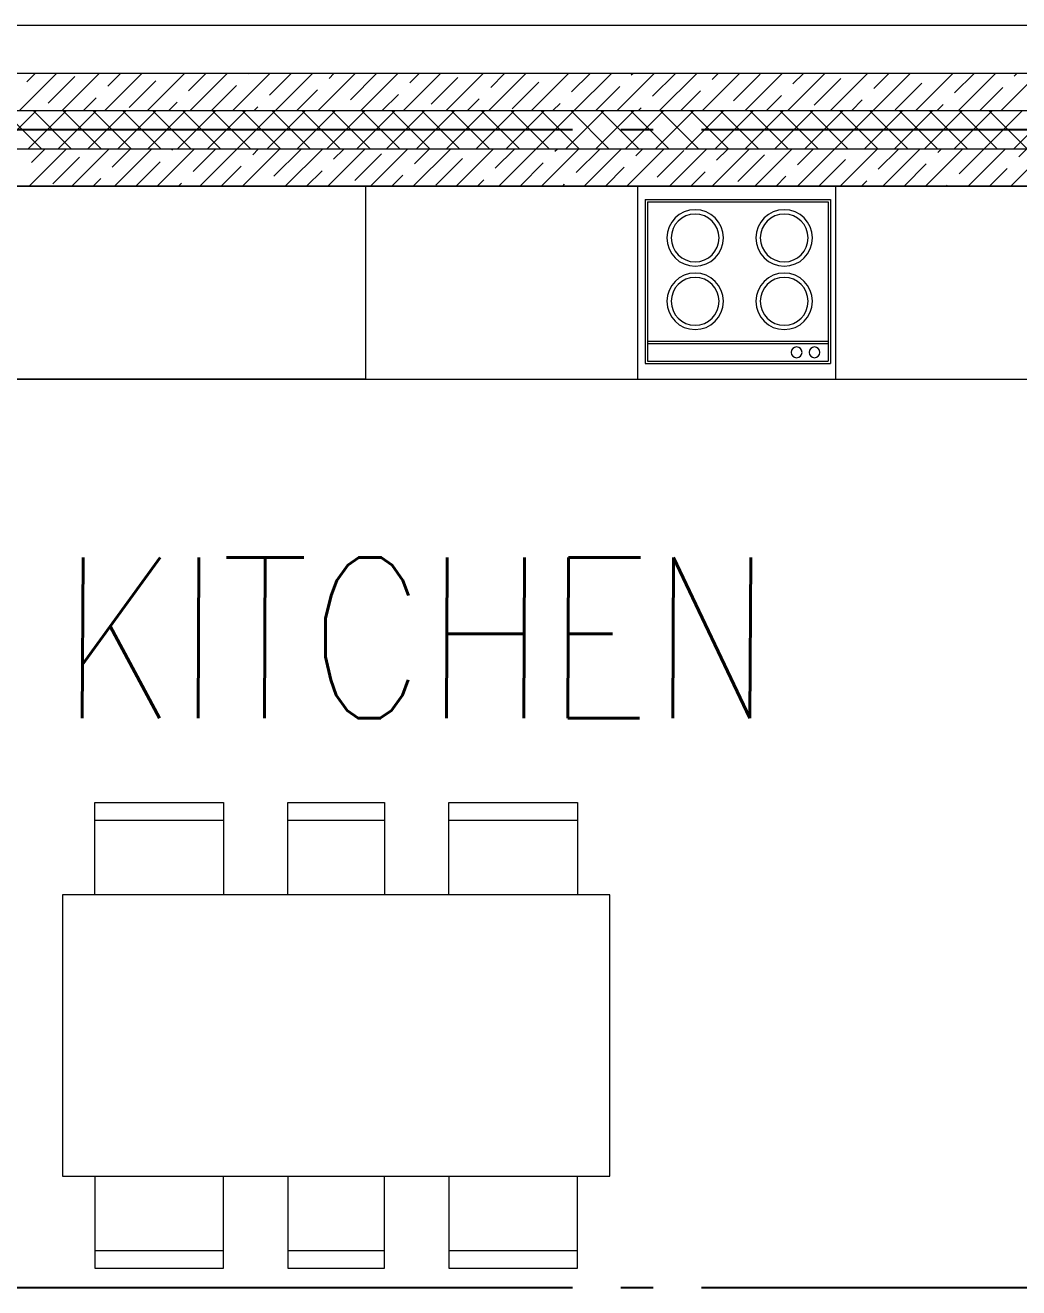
# Model space of a CAD drawing. Header units: inches. Extents: x -19662 to 10260, y -11808 to 5048.
# Drawn here: x -13351 to -10265, y -2264 to 1661 of the extents above; entities that cross this region are included whole.
import ezdxf

# ---------------------------------------------------------------- set-up
doc = ezdxf.new("R2010")
doc.units = ezdxf.units.IN
doc.header["$MEASUREMENT"] = 0
doc.linetypes.add('CONTI', pattern=[0])
doc.linetypes.add('GOST2.303 5', pattern=[24, 20, -1.5, 1, -1.5])
doc.layers.add('axis_dim', color=40, linetype='CONTI')
for name, color, linetype, lineweight in [('furniture', 36, 'Continuous', 0), ('mark', 4, 'Continuous', 15), ('stair1', 7, 'Continuous', 15), ('Wall2', 40, 'Continuous', 5)]:
    doc.layers.add(name, color=color, linetype=linetype, lineweight=lineweight)
doc.styles.get("Standard").update_dxf_attribs({"font": 'arial.ttf'})

msp = doc.modelspace()

# ---------------------------------------------------------------- linework, layer by layer
at = {"layer": 'axis_dim', "linetype": 'GOST2.303 5', "lineweight": 25, "ltscale": 100}
for points in [[(-9250.6, 1336), (-13750.6, 1336)], [(-9250.6, -2264), (-13750.6, -2264)]]:
    msp.add_lwpolyline(points, dxfattribs=at)
at = {"layer": 'furniture'}
for p, q in [((-11425.2, 1119.4), (-11425.2, 609.4)), ((-11425.2, 1119.4), (-10849.2, 1119.4)), ((-11418.2, 1112.4), (-11418.2, 616.4)), ((-11418.2, 1112.4), (-10856.2, 1112.4)), ((-10856.2, 1112.4), (-10856.2, 616.4)), ((-10849.2, 1119.4), (-10849.2, 609.4)), ((-11418.2, 678.6), (-10856.2, 678.6)), ((-11418.2, 671.6), (-10856.2, 671.6)), ((-11425.2, 609.4), (-10849.2, 609.4)), ((-11418.2, 616.4), (-10856.2, 616.4))]:
    msp.add_line(p, q, dxfattribs=at)
for points in [[(-13475.6, 1161.1), (-12294.6, 1161.1), (-12294.6, 561.1), (-13475.6, 561.1)], [(-13475.6, 1160.8), (-13475.6, 561.2), (-12975.6, 561.2), (-12975.6, 561.2), (-9795.6, 561), (-9795.6, -2089), (-9195.6, -2089), (-9195.6, 1161)], [(-13235.6, -1042), (-13235.6, -1917), (-11535.1, -1917), (-11535.1, -1042)]]:
    msp.add_lwpolyline(points, close=True, dxfattribs=at)
for points in [[(-11447.5, 561.1), (-11447.5, 1161.1)], [(-10832.6, 561.1), (-10832.6, 1161.1)], [(-13135.4, -1042), (-13135.4, -755.5), (-12735.4, -755.5), (-12735.4, -1042)], [(-12535.4, -1042), (-12535.4, -755.5), (-12235.4, -755.5), (-12235.4, -1042)], [(-12035.4, -1042), (-12035.4, -755.5), (-11635.4, -755.5), (-11635.4, -1042)], [(-13135.4, -810.6), (-12735.4, -810.6)], [(-12535.4, -810.6), (-12235.4, -810.6)], [(-12035.4, -810.6), (-11635.4, -810.6)], [(-13135.4, -1917), (-13135.4, -2203.5), (-12735.4, -2203.5), (-12735.4, -1917)], [(-12535.4, -1917), (-12535.4, -2203.5), (-12235.4, -2203.5), (-12235.4, -1917)], [(-12035.4, -1917), (-12035.4, -2203.5), (-11635.4, -2203.5), (-11635.4, -1917)], [(-13135.4, -2148.4), (-12735.4, -2148.4)], [(-12535.4, -2148.4), (-12235.4, -2148.4)], [(-12035.4, -2148.4), (-11635.4, -2148.4)]]:
    msp.add_lwpolyline(points, dxfattribs=at)
for centre, radius, start, end in [((-11270, 999.7), 87.8, 0, 180), ((-11270, 999.7), 74.3, 0, 180), ((-10993.2, 999.7), 87.8, 0, 180), ((-10993.2, 999.7), 74.3, 0, 180), ((-11270, 999.7), 87.8, 180, 0), ((-11270, 999.7), 74.3, 180, 0), ((-10993.2, 999.7), 87.8, 180, 0), ((-10993.2, 999.7), 74.3, 180, 0), ((-11270, 802.7), 87.8, 0, 180), ((-11270, 802.7), 74.3, 0, 180), ((-10993.2, 802.7), 87.8, 0, 180), ((-10993.2, 802.7), 74.3, 0, 180), ((-11270, 802.7), 87.8, 180, 0), ((-11270, 802.7), 74.3, 180, 0), ((-10993.2, 802.7), 87.8, 180, 0), ((-10993.2, 802.7), 74.3, 180, 0), ((-10954.6, 644.1), 16.8, 0, 180), ((-10954.6, 644.1), 16.8, 180, 0), ((-10899.1, 644.1), 16.8, 0, 180), ((-10899.1, 644.1), 16.8, 180, 0)]:
    msp.add_arc(centre, radius, start, end, dxfattribs=at)
at = {"layer": 'stair1', "ltscale": 75}
msp.add_lwpolyline([(-13825.6, 1661), (-2250.4, 1661)], dxfattribs=at)
at = {"layer": 'Wall2', "ltscale": 100}
for points in [[(-4225.6, 1511), (-13825.6, 1511)], [(-13368.9, 1396), (-13253.9, 1511)], [(-13346, 1485.2), (-13320.2, 1511)], [(-13279.7, 1418.9), (-13196.9, 1501.7)], [(-13236.3, 1396), (-13121.3, 1511)], [(-13103.7, 1396), (-12988.7, 1511)], [(-13094.8, 1471.3), (-13055, 1511)], [(-12971.1, 1396), (-12856.1, 1511)], [(-12843.5, 1457.3), (-12789.9, 1511)], [(-12838.6, 1396), (-12723.6, 1511)], [(-12706, 1396), (-12591, 1511)], [(-12658.6, 1509.7), (-12657.3, 1511)], [(-12592.3, 1443.4), (-12524.7, 1511)], [(-12573.4, 1396), (-12458.4, 1511)], [(-12440.8, 1396), (-12325.8, 1511)], [(-12407.3, 1495.8), (-12392.1, 1511)], [(-12341, 1429.5), (-12259.5, 1511)], [(-12308.2, 1396), (-12193.2, 1511)], [(-12175.7, 1396), (-12060.7, 1511)], [(-12156.1, 1481.9), (-12126.9, 1511)], [(-12089.8, 1415.6), (-12006.9, 1498.4)], [(-12043.1, 1396), (-11928.1, 1511)], [(-11910.5, 1396), (-11795.5, 1511)], [(-11904.8, 1467.9), (-11861.8, 1511)], [(-11777.9, 1396), (-11662.9, 1511)], [(-11653.6, 1454), (-11596.6, 1511)], [(-11645.3, 1396), (-11530.3, 1511)], [(-11512.7, 1396), (-11397.7, 1511)], [(-11468.6, 1506.4), (-11464, 1511)], [(-11402.4, 1440.1), (-11331.4, 1511)], [(-11380.2, 1396), (-11265.2, 1511)], [(-11247.6, 1396), (-11132.6, 1511)], [(-11217.4, 1492.5), (-11198.9, 1511)], [(-11151.1, 1426.2), (-11068.2, 1509)], [(-11115, 1396), (-11000, 1511)], [(-10982.4, 1396), (-10867.4, 1511)], [(-10966.2, 1478.5), (-10933.7, 1511)], [(-10899.9, 1412.3), (-10817, 1495.1)], [(-10849.8, 1396), (-10734.8, 1511)], [(-10717.2, 1396), (-10602.2, 1511)], [(-10714.9, 1464.6), (-10668.5, 1511)], [(-10584.7, 1396), (-10469.7, 1511)], [(-10463.7, 1450.7), (-10403.4, 1511)], [(-10452.1, 1396), (-10337.1, 1511)], [(-10319.5, 1396), (-10204.5, 1511)], [(-10278.7, 1503.1), (-10270.8, 1511)], [(-13028.5, 1405), (-12945.6, 1487.8)], [(-12772.3, 1396), (-12694.4, 1473.9)], [(-12507.1, 1396), (-12443.1, 1460)], [(-11838.5, 1401.6), (-11755.7, 1484.5)], [(-11579, 1396), (-11504.4, 1470.6)], [(-11313.9, 1396), (-11253.2, 1456.7)], [(-10648.6, 1398.3), (-10565.8, 1481.2)], [(-10385.8, 1396), (-10314.5, 1467.3)], [(-13170, 1396), (-13130.6, 1435.5)], [(-12904.9, 1396), (-12879.3, 1421.5)], [(-12241.9, 1396), (-12191.9, 1446.1)], [(-11976.8, 1396), (-11940.6, 1432.1)], [(-11711.6, 1396), (-11689.4, 1418.2)], [(-11048.7, 1396), (-11002, 1442.8)], [(-10783.5, 1396), (-10750.7, 1428.8)], [(-10518.4, 1396), (-10499.5, 1414.9)], [(-13710.6, 1396), (-4225.6, 1396)], [(-13710.6, 1396), (-4225.6, 1396)], [(-13435.9, 1276), (-13315.9, 1396)], [(-13299.9, 1276), (-13419.9, 1396)], [(-13343.1, 1276), (-13223.1, 1396)], [(-13207.1, 1276), (-13327.1, 1396)], [(-13250.2, 1276), (-13130.2, 1396)], [(-13114.3, 1276), (-13234.3, 1396)], [(-13157.4, 1276), (-13037.4, 1396)], [(-13021.5, 1276), (-13141.5, 1396)], [(-13064.6, 1276), (-12944.6, 1396)], [(-12928.7, 1276), (-13048.7, 1396)], [(-12971.8, 1276), (-12851.8, 1396)], [(-12835.9, 1276), (-12955.9, 1396)], [(-12879, 1276), (-12759, 1396)], [(-12743.1, 1276), (-12863.1, 1396)], [(-12786.2, 1276), (-12666.2, 1396)], [(-12650.3, 1276), (-12770.3, 1396)], [(-12693.4, 1276), (-12573.4, 1396)], [(-12557.4, 1276), (-12677.4, 1396)], [(-12639.7, 1396), (-12628.1, 1407.6)], [(-12600.6, 1276), (-12480.6, 1396)], [(-12464.6, 1276), (-12584.6, 1396)], [(-12507.8, 1276), (-12387.8, 1396)], [(-12371.8, 1276), (-12491.8, 1396)], [(-12415, 1276), (-12295, 1396)], [(-12279, 1276), (-12399, 1396)], [(-12322.2, 1276), (-12202.2, 1396)], [(-12186.2, 1276), (-12306.2, 1396)], [(-12229.4, 1276), (-12109.4, 1396)], [(-12093.4, 1276), (-12213.4, 1396)], [(-12136.6, 1276), (-12016.6, 1396)], [(-12000.6, 1276), (-12120.6, 1396)], [(-12043.7, 1276), (-11923.7, 1396)], [(-11907.8, 1276), (-12027.8, 1396)], [(-11950.9, 1276), (-11830.9, 1396)], [(-11815, 1276), (-11935, 1396)], [(-11858.1, 1276), (-11738.1, 1396)], [(-11722.2, 1276), (-11842.2, 1396)], [(-11765.3, 1276), (-11645.3, 1396)], [(-11629.4, 1276), (-11749.4, 1396)], [(-11672.5, 1276), (-11552.5, 1396)], [(-11536.6, 1276), (-11656.6, 1396)], [(-11579.7, 1276), (-11459.7, 1396)], [(-11443.8, 1276), (-11563.8, 1396)], [(-11486.9, 1276), (-11366.9, 1396)], [(-11350.9, 1276), (-11470.9, 1396)], [(-11446.4, 1396), (-11438.1, 1404.3)], [(-11394.1, 1276), (-11274.1, 1396)], [(-11258.1, 1276), (-11378.1, 1396)], [(-11301.3, 1276), (-11181.3, 1396)], [(-11165.3, 1276), (-11285.3, 1396)], [(-11208.5, 1276), (-11088.5, 1396)], [(-11072.5, 1276), (-11192.5, 1396)], [(-11115.7, 1276), (-10995.7, 1396)], [(-10979.7, 1276), (-11099.7, 1396)], [(-11022.9, 1276), (-10902.9, 1396)], [(-10886.9, 1276), (-11006.9, 1396)], [(-10930.1, 1276), (-10810.1, 1396)], [(-10794.1, 1276), (-10914.1, 1396)], [(-10837.2, 1276), (-10717.2, 1396)], [(-10701.3, 1276), (-10821.3, 1396)], [(-10744.4, 1276), (-10624.4, 1396)], [(-10608.5, 1276), (-10728.5, 1396)], [(-10651.6, 1276), (-10531.6, 1396)], [(-10515.7, 1276), (-10635.7, 1396)], [(-10558.8, 1276), (-10438.8, 1396)], [(-10422.9, 1276), (-10542.9, 1396)], [(-10466, 1276), (-10346, 1396)], [(-10330.1, 1276), (-10450.1, 1396)], [(-10373.2, 1276), (-10253.2, 1396)], [(-10237.3, 1276), (-10357.3, 1396)], [(-10280.4, 1276), (-10160.4, 1396)], [(-4225.6, 1276), (-13590.6, 1276)], [(-4225.6, 1276), (-13590.6, 1276)], [(-13338.7, 1161), (-13223.7, 1276)], [(-13332.1, 1233.9), (-13290, 1276)], [(-13206.1, 1161), (-13091.1, 1276)], [(-13080.8, 1220), (-13024.9, 1276)], [(-13073.6, 1161), (-12958.6, 1276)], [(-12941, 1161), (-12826, 1276)], [(-12895.9, 1272.4), (-12892.3, 1276)], [(-12829.6, 1206.1), (-12759.7, 1276)], [(-12808.4, 1161), (-12693.4, 1276)], [(-12675.8, 1161), (-12560.8, 1276)], [(-12644.6, 1258.5), (-12627.1, 1276)], [(-12578.4, 1192.2), (-12495.5, 1275)], [(-12543.2, 1161), (-12428.2, 1276)], [(-12410.7, 1161), (-12295.7, 1276)], [(-12393.4, 1244.5), (-12361.9, 1276)], [(-12327.1, 1178.2), (-12244.2, 1261.1)], [(-12278.1, 1161), (-12163.1, 1276)], [(-12145.5, 1161), (-12030.5, 1276)], [(-12142.2, 1230.6), (-12096.8, 1276)], [(-12012.9, 1161), (-11897.9, 1276)], [(-11890.9, 1216.7), (-11831.6, 1276)], [(-11880.3, 1161), (-11765.3, 1276)], [(-11747.7, 1161), (-11632.7, 1276)], [(-11706, 1269.1), (-11699, 1276)], [(-11639.7, 1202.8), (-11566.4, 1276)], [(-11615.2, 1161), (-11500.2, 1276)], [(-11482.6, 1161), (-11367.6, 1276)], [(-11454.7, 1255.1), (-11433.9, 1276)], [(-11388.4, 1188.9), (-11305.6, 1271.7)], [(-11350, 1161), (-11235, 1276)], [(-11217.4, 1161), (-11102.4, 1276)], [(-11203.5, 1241.2), (-11168.7, 1276)], [(-11137.2, 1174.9), (-11054.3, 1257.8)], [(-11084.8, 1161), (-10969.8, 1276)], [(-10952.2, 1161), (-10837.2, 1276)], [(-10952.2, 1227.3), (-10903.5, 1276)], [(-10819.7, 1161), (-10704.7, 1276)], [(-10701, 1213.4), (-10638.4, 1276)], [(-10687.1, 1161), (-10572.1, 1276)], [(-10554.5, 1161), (-10439.5, 1276)], [(-10516, 1265.8), (-10505.8, 1276)], [(-10449.7, 1199.5), (-10373.2, 1276)], [(-10421.9, 1161), (-10306.9, 1276)], [(-10289.3, 1161), (-10174.3, 1276)], [(-10264.8, 1251.8), (-10240.6, 1276)], [(-13265.8, 1167.6), (-13182.9, 1250.5)], [(-13007.3, 1161), (-12931.7, 1236.6)], [(-12742.1, 1161), (-12680.4, 1222.7)], [(-12075.9, 1164.3), (-11993, 1247.2)], [(-11814, 1161), (-11741.8, 1233.3)], [(-11548.9, 1161), (-11490.5, 1219.3)], [(-10885.9, 1161), (-10803.1, 1243.9)], [(-10620.8, 1161), (-10551.8, 1230)], [(-13139.9, 1161), (-13116.6, 1184.2)], [(-12476.9, 1161), (-12429.2, 1208.7)], [(-12211.8, 1161), (-12178, 1194.8)], [(-11946.6, 1161), (-11926.7, 1180.9)], [(-11283.7, 1161), (-11239.3, 1205.4)], [(-11018.5, 1161), (-10988, 1191.5)], [(-10753.4, 1161), (-10736.8, 1177.6)], [(-10355.6, 1161), (-10300.6, 1216)], [(-13475.6, 1161), (-4225.6, 1161)], [(-12874.7, 1161), (-12865.4, 1170.3)], [(-11681.4, 1161), (-11675.5, 1167)], [(-10488.2, 1161), (-10485.5, 1163.7)]]:
    msp.add_lwpolyline(points, dxfattribs=at)

# ---------------------------------------------------------------- texts
at = {"layer": 'mark', "linetype": 'Continuous', "ltscale": 100, "insert": (-13242.5, 6.7), "char_height": 500, "width": 2650.082, "attachment_point": 1}
msp.add_mtext('{\\Fsimplex|c0;\\Q0.2618;\\W0.8;\\C0;KITCHEN}', dxfattribs=at)

doc.saveas('drawing.dxf')
